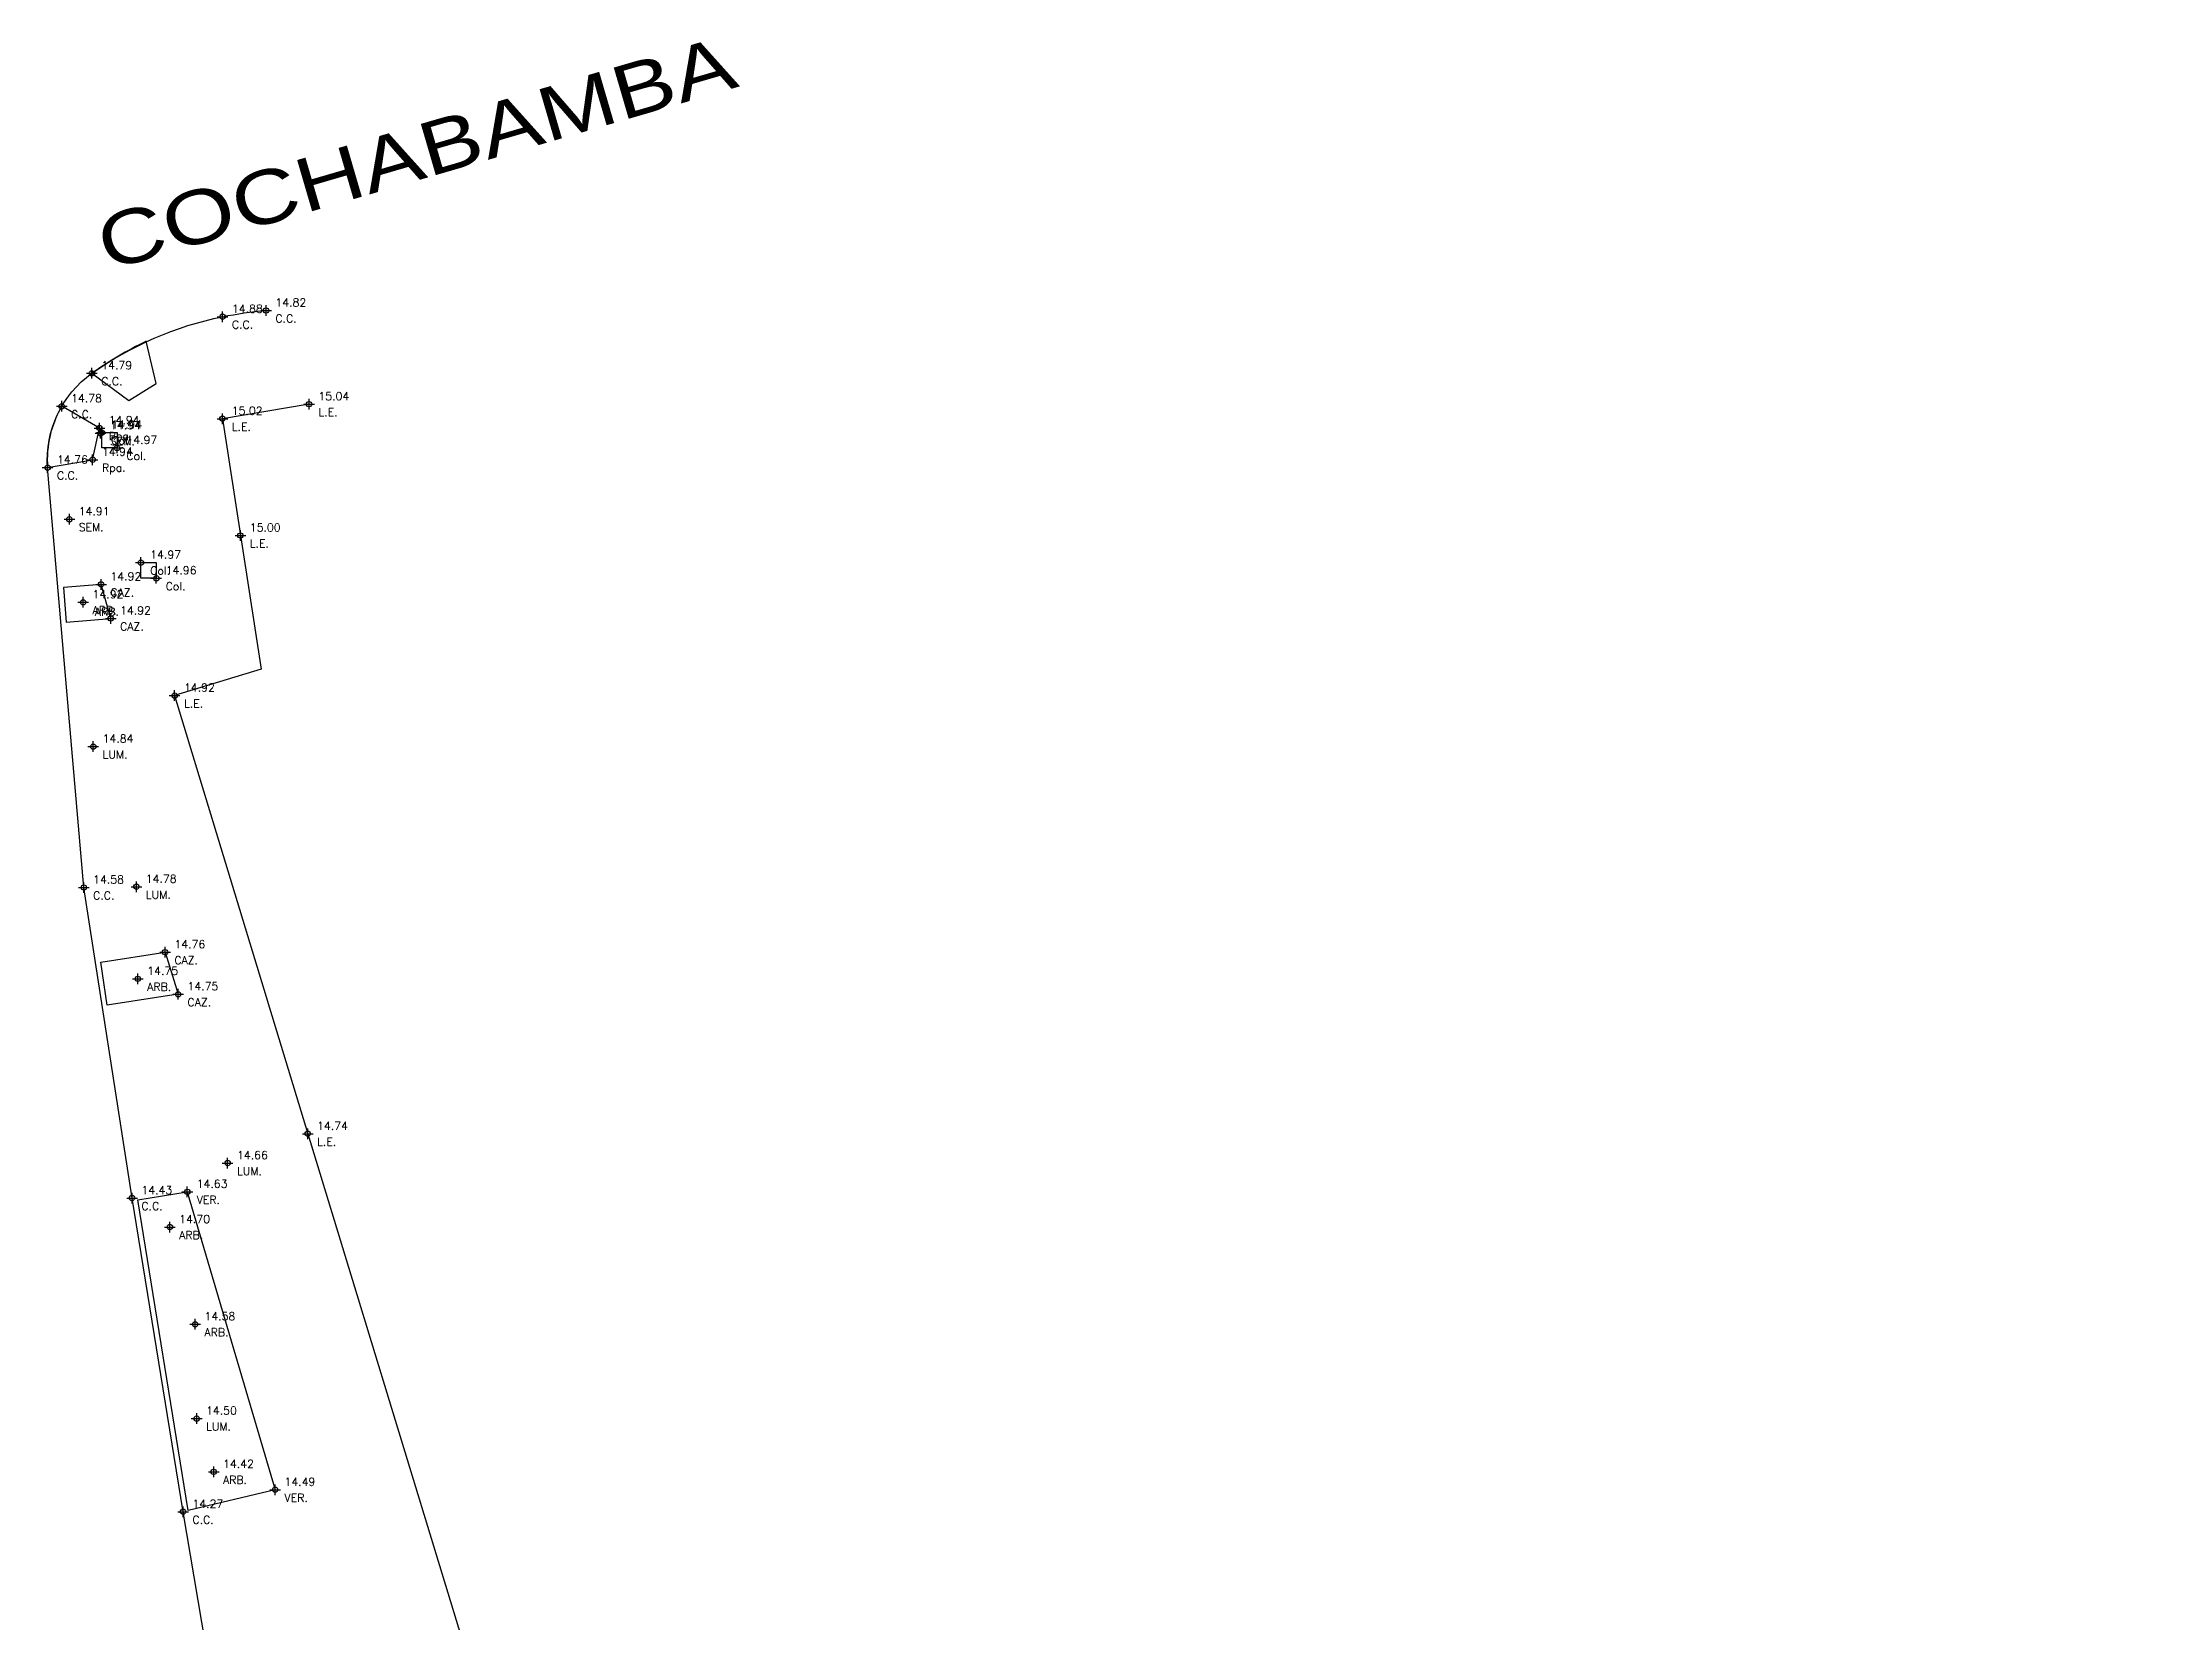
# Model space of a CAD drawing. Header units: metres. Extents: x 27389 to 27997, y 69801 to 70692.
# Drawn here: x 27669.5 to 27748.7, y 70561.6 to 70620.9 of the extents above; entities that cross this region are included whole.
import ezdxf
from ezdxf.enums import TextEntityAlignment as Align

# ---------------------------------------------------------------- set-up
doc = ezdxf.new("R2010")
doc.units = ezdxf.units.M
for name, color, linetype in [('C.C.', 1, 'Continuous'), ('CAZ.', 3, 'Continuous'), ('Columna', 7, 'Continuous'), ('L.E.', 130, 'Continuous'), ('RAMPAS', 5, 'Continuous'), ('TEXTOS', 3, 'Continuous'), ('VER.', 2, 'Continuous')]:
    doc.layers.add(name, color=color, linetype=linetype)
doc.styles.get("Standard").update_dxf_attribs({"font": 'simplex.shx'})
doc.styles.add('Textos', font='', dxfattribs={"width": 1.3, "height": 2})
doc.styles.get('Textos').set_extended_font_data('Cascadia Code')

# ---------------------------------------------------------------- blocks, each defined once
blk = doc.blocks.new('*U5')
at = {"color": 0, "linetype": 'ByBlock', "lineweight": -2, "transparency": 16777216}
for p, q in [((-1, 0), (1, 0)), ((0, -1), (0, 1))]:
    blk.add_line(p, q, dxfattribs=at)
blk.add_circle((0, 0), 0.5, dxfattribs=at)

msp = doc.modelspace()

# ---------------------------------------------------------------- linework, layer by layer
at = {"layer": 'C.C.', "flags": 128}
msp.add_lwpolyline([(27675.744, 70560.044), (27674.766, 70565.804), (27672.852, 70577.562), (27671.044, 70589.205), (27669.688, 70604.947, -0.262998), (27671.349, 70608.482, -0.104734), (27676.247, 70610.602, -0.028819), (27677.875, 70610.835, -0.011415)], format="xyb", dxfattribs=at)
at = {"layer": 'CAZ.', "flags": 128}
for points in [[(27670.28, 70600.446), (27670.388, 70599.147), (27672.053, 70599.29), (27671.691, 70600.568)], [(27674.089, 70586.78), (27674.581, 70585.203), (27671.92, 70584.79), (27671.683, 70586.406)]]:
    msp.add_lwpolyline(points, close=True, dxfattribs=at)
at = {"layer": 'Columna'}
for points in [[(27671.724, 70606.256), (27672.29, 70606.256), (27672.29, 70605.681), (27671.724, 70605.681)], [(27673.184, 70601.383), (27673.762, 70601.383), (27673.762, 70600.797), (27673.184, 70600.797)]]:
    msp.add_lwpolyline(points, close=True, dxfattribs=at)
at = {"layer": 'L.E.', "flags": 128}
msp.add_lwpolyline([(27679.487, 70607.323), (27676.24, 70606.778), (27677.691, 70597.385), (27674.449, 70596.4), (27679.439, 70579.975), (27687.207, 70554.532), (27713.607, 70468.915), (27718.533, 70452.625), (27724.578, 70434.56), (27732.182, 70408.351), (27741.769, 70376.124), (27746.818, 70374.111), (27748.748, 70374.953)], dxfattribs=at)
at = {"layer": 'RAMPAS', "flags": 128}
for points in [[(27671.349, 70608.482), (27672.727, 70607.463), (27673.758, 70608.096), (27673.378, 70609.682, 0.037379)], [(27669.688, 70604.947), (27671.376, 70605.243), (27671.628, 70606.426), (27670.217, 70607.244, 0.151875)]]:
    msp.add_lwpolyline(points, format="xyb", close=True, dxfattribs=at)
at = {"layer": 'VER.', "flags": 128}
msp.add_lwpolyline([(27674.925, 70577.798), (27678.217, 70566.63), (27674.96, 70565.851), (27673.066, 70577.492)], close=True, dxfattribs=at)

# ---------------------------------------------------------------- block references
at = {"layer": 'VER.', "color": 1, "xscale": 0.2, "yscale": 0.2, "zscale": 0.2}
for p in [(27676.247, 70610.602, 14.88), (27677.875, 70610.835, 14.82), (27671.349, 70608.482, 14.794), (27670.217, 70607.244, 14.784), (27679.487, 70607.323, 15.035), (27671.628, 70606.426, 14.943), (27671.675, 70606.232, 14.942), (27671.724, 70606.256, 14.938), (27676.24, 70606.778, 15.015), (27672.29, 70605.681, 14.973), (27669.688, 70604.947, 14.762), (27671.376, 70605.243, 14.939), (27670.502, 70603.01, 14.911), (27676.916, 70602.401, 15.005), (27673.184, 70601.383, 14.967), (27673.762, 70600.797, 14.964), (27671.02, 70599.896, 14.916), (27671.691, 70600.568, 14.92), (27672.053, 70599.29, 14.916), (27674.449, 70596.4, 14.922), (27671.398, 70594.486, 14.835), (27671.044, 70589.205, 14.575), (27673.017, 70589.235, 14.779), (27674.089, 70586.78, 14.76), (27673.071, 70585.781, 14.75), (27674.581, 70585.203, 14.753), (27679.439, 70579.975, 14.736), (27676.436, 70578.874, 14.66), (27674.925, 70577.798, 14.629), (27672.852, 70577.562, 14.434), (27674.271, 70576.478, 14.697), (27675.218, 70572.832, 14.576), (27675.275, 70569.296, 14.501), (27675.913, 70567.3, 14.417), (27678.217, 70566.63, 14.487), (27674.766, 70565.804, 14.271)]:
    msp.add_blockref('*U5', p, dxfattribs=at)

# ---------------------------------------------------------------- texts
at = {"color": 3, "linetype": 'ByBlock', "char_height": 0.3, "attachment_point": 1}
for insert in [(27671.456, 70599.695), (27673.422, 70585.631)]:
    msp.add_mtext('ARB.', dxfattribs=dict(at, insert=insert))
at = {"layer": 'TEXTOS', "style": 'Textos', "width": 1.3}
msp.add_text('COCHABAMBA', height=2, rotation=16.27756, dxfattribs=at).set_placement((27683.5, 70616.735), align=Align.MIDDLE_CENTER)
at = {"layer": 'VER.', "color": 1, "char_height": 0.3, "attachment_point": 7}
for s, insert in [('14.82', (27678.225, 70610.985, 14.82)), ('14.88', (27676.597, 70610.752, 14.88)), ('14.79', (27671.699, 70608.632, 14.794)), ('14.78', (27670.567, 70607.394, 14.784)), ('15.02', (27676.59, 70606.928, 15.015)), ('15.04', (27679.837, 70607.473, 15.035)), ('14.94', (27671.978, 70606.576, 14.943)), ('14.94', (27672.025, 70606.382, 14.942)), ('14.94', (27672.074, 70606.406, 14.938)), ('14.94', (27671.726, 70605.393, 14.939)), ('14.97', (27672.64, 70605.831, 14.973)), ('14.76', (27670.038, 70605.097, 14.762)), ('14.91', (27670.852, 70603.16, 14.911)), ('15.00', (27677.266, 70602.551, 15.005)), ('14.97', (27673.534, 70601.533, 14.967)), ('14.92', (27672.041, 70600.718, 14.92)), ('14.96', (27674.112, 70600.947, 14.964)), ('14.92', (27671.37, 70600.046, 14.916)), ('14.92', (27672.403, 70599.44, 14.916)), ('14.92', (27674.799, 70596.55, 14.922)), ('14.84', (27671.748, 70594.636, 14.835)), ('14.58', (27671.394, 70589.355, 14.575)), ('14.78', (27673.367, 70589.385, 14.779)), ('14.76', (27674.439, 70586.93, 14.76)), ('14.75', (27673.422, 70585.931, 14.75)), ('14.75', (27674.931, 70585.353, 14.753)), ('14.74', (27679.789, 70580.125, 14.736)), ('14.66', (27676.786, 70579.024, 14.66)), ('14.43', (27673.202, 70577.712, 14.434)), ('14.63', (27675.275, 70577.948, 14.629)), ('14.70', (27674.621, 70576.628, 14.697)), ('14.58', (27675.568, 70572.982, 14.576)), ('14.50', (27675.625, 70569.446, 14.501)), ('14.42', (27676.263, 70567.45, 14.417)), ('14.49', (27678.567, 70566.78, 14.487)), ('14.27', (27675.116, 70565.954, 14.271))]:
    msp.add_mtext(s, dxfattribs=dict(at, insert=insert))
at = {"layer": 'VER.', "color": 3, "char_height": 0.3, "attachment_point": 1}
for s, insert in [('C.C.', (27676.597, 70610.452, 14.88)), ('C.C.', (27678.225, 70610.685, 14.82)), ('C.C.', (27671.699, 70608.332, 14.794)), ('C.C.', (27670.567, 70607.094, 14.784)), ('L.E.', (27676.59, 70606.628, 15.015)), ('L.E.', (27679.837, 70607.173, 15.035)), ('Rpa.', (27671.978, 70606.276, 14.943)), ('SEM.', (27672.025, 70606.082, 14.942)), ('Col.', (27672.074, 70606.106, 14.938)), ('Rpa.', (27671.726, 70605.093, 14.939)), ('Col.', (27672.64, 70605.531, 14.973)), ('C.C.', (27670.038, 70604.797, 14.762)), ('SEM.', (27670.852, 70602.86, 14.911)), ('L.E.', (27677.266, 70602.251, 15.005)), ('Col.', (27673.534, 70601.233, 14.967)), ('CAZ.', (27672.041, 70600.418, 14.92)), ('Col.', (27674.112, 70600.647, 14.964)), ('ARB.', (27671.37, 70599.746, 14.916)), ('CAZ.', (27672.403, 70599.14, 14.916)), ('L.E.', (27674.799, 70596.25, 14.922)), ('LUM.', (27671.748, 70594.336, 14.835)), ('C.C.', (27671.394, 70589.055, 14.575)), ('LUM.', (27673.367, 70589.085, 14.779)), ('CAZ.', (27674.439, 70586.63, 14.76)), ('ARB.', (27673.422, 70585.631, 14.75)), ('CAZ.', (27674.931, 70585.053, 14.753)), ('L.E.', (27679.789, 70579.825, 14.736)), ('LUM.', (27676.786, 70578.724, 14.66)), ('C.C.', (27673.202, 70577.412, 14.434)), ('VER.', (27675.275, 70577.648, 14.629)), ('ARB.', (27674.621, 70576.328, 14.697)), ('ARB.', (27675.568, 70572.682, 14.576)), ('LUM.', (27675.625, 70569.146, 14.501)), ('ARB.', (27676.263, 70567.15, 14.417)), ('VER.', (27678.567, 70566.48, 14.487)), ('C.C.', (27675.116, 70565.654, 14.271))]:
    msp.add_mtext(s, dxfattribs=dict(at, insert=insert))

doc.saveas('drawing.dxf')
